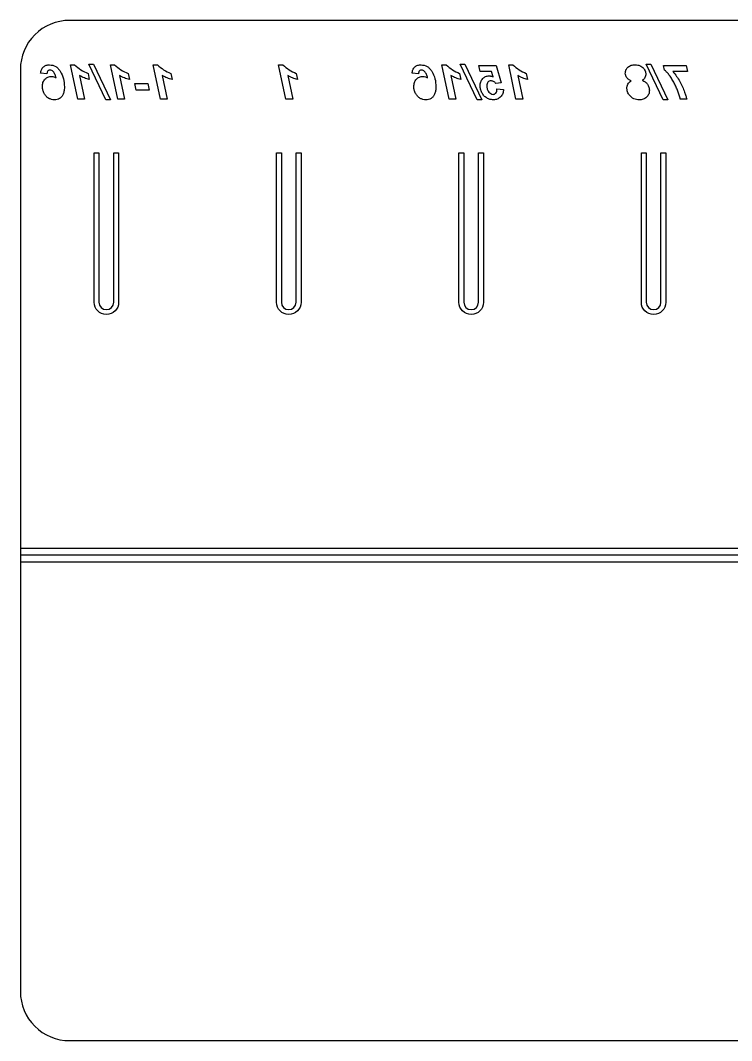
# Model space of a CAD drawing. Header units: inches. Extents: x -27.2 to 0.5, y -10.4 to 0.
# Drawn here: x -27.25 to -20.01, y -10.39 to 0 of the extents above; entities that cross this region are included whole.
import ezdxf

# ---------------------------------------------------------------- set-up
doc = ezdxf.new("R2010")
doc.units = ezdxf.units.IN
doc.layers.get('0').update_dxf_attribs({"linetype": 'CONTINUOUS'})

msp = doc.modelspace()

# ---------------------------------------------------------------- linework, layer by layer
for p, q in [((-26.667, -0.803), (-26.74, -0.451)), ((-26.74, -0.451), (-26.698, -0.451)), ((-26.259, -0.803), (-26.333, -0.451)), ((-26.333, -0.451), (-26.291, -0.451)), ((-25.824, -0.803), (-25.898, -0.451)), ((-25.898, -0.451), (-25.856, -0.451)), ((-24.547, -0.803), (-24.621, -0.451)), ((-24.621, -0.451), (-24.579, -0.451)), ((-22.885, -0.803), (-22.959, -0.451)), ((-22.959, -0.451), (-22.917, -0.451)), ((-22.571, -0.52), (-22.584, -0.458)), ((-22.584, -0.458), (-22.408, -0.458)), ((-22.408, -0.458), (-22.355, -0.637)), ((-22.205, -0.803), (-22.279, -0.451)), ((-22.279, -0.451), (-22.237, -0.451)), ((-20.692, -0.507), (-20.702, -0.458)), ((-20.702, -0.458), (-20.471, -0.458)), ((-20.471, -0.458), (-20.458, -0.521)), ((-26.98, -0.544), (-27.044, -0.539)), ((-26.648, -0.561), (-26.598, -0.803)), ((-26.561, -0.541), (-26.549, -0.602)), ((-26.241, -0.561), (-26.19, -0.803)), ((-26.154, -0.541), (-26.141, -0.602)), ((-25.806, -0.561), (-25.755, -0.803)), ((-25.719, -0.541), (-25.706, -0.602)), ((-24.529, -0.561), (-24.478, -0.803)), ((-24.442, -0.541), (-24.429, -0.602)), ((-23.198, -0.544), (-23.263, -0.539)), ((-22.867, -0.561), (-22.816, -0.803)), ((-22.78, -0.541), (-22.767, -0.602)), ((-22.455, -0.52), (-22.571, -0.52)), ((-22.439, -0.574), (-22.455, -0.52)), ((-22.187, -0.561), (-22.136, -0.803)), ((-22.1, -0.541), (-22.087, -0.602)), ((-21.092, -0.538), (-21.092, -0.538)), ((-20.458, -0.521), (-20.608, -0.521)), ((-26.802, -0.676), (-26.802, -0.679)), ((-23.021, -0.676), (-23.021, -0.679)), ((-22.355, -0.637), (-22.411, -0.641)), ((-22.399, -0.697), (-22.332, -0.703)), ((-26.598, -0.803), (-26.667, -0.803)), ((-26.19, -0.803), (-26.259, -0.803)), ((-25.755, -0.803), (-25.824, -0.803)), ((-24.478, -0.803), (-24.547, -0.803)), ((-22.816, -0.803), (-22.885, -0.803)), ((-22.136, -0.803), (-22.205, -0.803)), ((-20.467, -0.803), (-20.533, -0.803)), ((-27.25, -5.374), (0.5, -5.374)), ((0.5, -5.445), (-27.25, -5.445)), ((0.5, -5.517), (-27.25, -5.517))]:
    msp.add_line(p, q)
for points in [[(0, -10.391, 0.414214), (0.5, -9.891), (0.5, -0.5, 0.414214), (0, 0), (-26.75, 0, 0.414214), (-27.25, -0.5), (-27.25, -9.891, 0.414214), (-26.75, -10.391)], [(-26.45, -2.871, 1), (-26.3, -2.871), (-26.3, -1.35), (-26.25, -1.35), (-26.25, -2.871, -1), (-26.5, -2.871), (-26.5, -1.35), (-26.45, -1.35)], [(-24.593, -2.871, 1), (-24.443, -2.871), (-24.443, -1.35), (-24.393, -1.35), (-24.393, -2.871, -1), (-24.643, -2.871), (-24.643, -1.35), (-24.593, -1.35)], [(-22.736, -2.871, 1), (-22.586, -2.871), (-22.586, -1.35), (-22.536, -1.35), (-22.536, -2.871, -1), (-22.786, -2.871), (-22.786, -1.35), (-22.736, -1.35)], [(-20.879, -2.871, 1), (-20.729, -2.871), (-20.729, -1.35), (-20.679, -1.35), (-20.679, -2.871, -1), (-20.929, -2.871), (-20.929, -1.35), (-20.879, -1.35)]]:
    msp.add_lwpolyline(points, format="xyb", close=True)
for points in [[(-26.381, -0.809), (-26.555, -0.447), (-26.507, -0.447), (-26.333, -0.809)], [(-22.6, -0.809), (-22.773, -0.447), (-22.725, -0.447), (-22.552, -0.809)], [(-20.706, -0.809), (-20.879, -0.447), (-20.831, -0.447), (-20.658, -0.809)], [(-25.939, -0.71), (-26.072, -0.71), (-26.086, -0.644), (-25.953, -0.644)]]:
    msp.add_lwpolyline(points, close=True)
for points, knots in [([(-27.044, -0.539), (-27.042, -0.526), (-27.04, -0.514), (-27.031, -0.492), (-27.024, -0.484), (-27.016, -0.473)], [0, 0, 0, 0, 0.0939793, 0.0939793, 0.1892859, 0.1892859, 0.1892859, 0.1892859]), ([(-27.016, -0.473), (-27.005, -0.466), (-26.997, -0.46), (-26.976, -0.453), (-26.965, -0.452), (-26.953, -0.452)], [0, 0, 0, 0, 0.0947598, 0.0947598, 0.1889267, 0.1889267, 0.1889267, 0.1889267]), ([(-26.97, -0.515), (-26.973, -0.52), (-26.975, -0.523), (-26.979, -0.533), (-26.979, -0.539), (-26.98, -0.544)], [0, 0, 0, 0, 0.04590354, 0.04590354, 0.09020676, 0.09020676, 0.09020676, 0.09020676]), ([(-26.948, -0.506), (-26.952, -0.507), (-26.956, -0.507), (-26.963, -0.51), (-26.966, -0.512), (-26.97, -0.515)], [0, 0, 0, 0, 0.03080187, 0.03080187, 0.06173294, 0.06173294, 0.06173294, 0.06173294]), ([(-26.953, -0.452), (-26.93, -0.455), (-26.909, -0.458), (-26.882, -0.474), (-26.874, -0.481), (-26.859, -0.497), (-26.851, -0.507), (-26.844, -0.517)], [0, 0, 0, 0, 0.1753392, 0.1753392, 0.2633778, 0.2633778, 0.3655673, 0.3655673, 0.3655673, 0.3655673]), ([(-26.917, -0.52), (-26.922, -0.516), (-26.926, -0.512), (-26.936, -0.508), (-26.942, -0.507), (-26.948, -0.506)], [0, 0, 0, 0, 0.04527615, 0.04527615, 0.09063097, 0.09063097, 0.09063097, 0.09063097]), ([(-26.844, -0.517), (-26.83, -0.544), (-26.818, -0.567), (-26.805, -0.62), (-26.803, -0.648), (-26.802, -0.676)], [0, 0, 0, 0, 0.2305178, 0.2305178, 0.4599681, 0.4599681, 0.4599681, 0.4599681]), ([(-26.698, -0.451), (-26.676, -0.471), (-26.658, -0.488), (-26.612, -0.518), (-26.587, -0.529), (-26.561, -0.541)], [0, 0, 0, 0, 0.2331456, 0.2331456, 0.4637315, 0.4637315, 0.4637315, 0.4637315]), ([(-26.291, -0.451), (-26.268, -0.471), (-26.25, -0.488), (-26.204, -0.518), (-26.179, -0.529), (-26.154, -0.541)], [0, 0, 0, 0, 0.2331455, 0.2331455, 0.4637315, 0.4637315, 0.4637315, 0.4637315]), ([(-25.856, -0.451), (-25.833, -0.471), (-25.815, -0.488), (-25.769, -0.518), (-25.744, -0.529), (-25.719, -0.541)], [0, 0, 0, 0, 0.2331455, 0.2331455, 0.4637314, 0.4637314, 0.4637314, 0.4637314]), ([(-24.579, -0.451), (-24.556, -0.471), (-24.538, -0.488), (-24.492, -0.518), (-24.467, -0.529), (-24.442, -0.541)], [0, 0, 0, 0, 0.2331455, 0.2331455, 0.4637314, 0.4637314, 0.4637314, 0.4637314]), ([(-23.263, -0.539), (-23.261, -0.526), (-23.259, -0.514), (-23.25, -0.492), (-23.243, -0.484), (-23.234, -0.473)], [0, 0, 0, 0, 0.0939794, 0.0939794, 0.1892861, 0.1892861, 0.1892861, 0.1892861]), ([(-23.234, -0.473), (-23.224, -0.466), (-23.216, -0.46), (-23.195, -0.453), (-23.183, -0.452), (-23.172, -0.452)], [0, 0, 0, 0, 0.0947598, 0.0947598, 0.1889267, 0.1889267, 0.1889267, 0.1889267]), ([(-23.188, -0.515), (-23.192, -0.52), (-23.194, -0.523), (-23.197, -0.533), (-23.198, -0.539), (-23.198, -0.544)], [0, 0, 0, 0, 0.04590354, 0.04590354, 0.09020676, 0.09020676, 0.09020676, 0.09020676]), ([(-23.167, -0.506), (-23.171, -0.507), (-23.175, -0.507), (-23.182, -0.51), (-23.185, -0.512), (-23.188, -0.515)], [0, 0, 0, 0, 0.03080174, 0.03080174, 0.06173266, 0.06173266, 0.06173266, 0.06173266]), ([(-23.172, -0.452), (-23.149, -0.455), (-23.128, -0.458), (-23.101, -0.474), (-23.093, -0.481), (-23.077, -0.497), (-23.07, -0.507), (-23.062, -0.517)], [0, 0, 0, 0, 0.1753393, 0.1753393, 0.263378, 0.263378, 0.3655675, 0.3655675, 0.3655675, 0.3655675]), ([(-23.136, -0.52), (-23.14, -0.516), (-23.145, -0.512), (-23.155, -0.508), (-23.161, -0.507), (-23.167, -0.506)], [0, 0, 0, 0, 0.04527627, 0.04527627, 0.0906312, 0.0906312, 0.0906312, 0.0906312]), ([(-23.062, -0.517), (-23.048, -0.544), (-23.037, -0.567), (-23.023, -0.62), (-23.022, -0.648), (-23.021, -0.676)], [0, 0, 0, 0, 0.2305178, 0.2305178, 0.4599681, 0.4599681, 0.4599681, 0.4599681]), ([(-22.917, -0.451), (-22.894, -0.471), (-22.876, -0.488), (-22.83, -0.518), (-22.805, -0.529), (-22.78, -0.541)], [0, 0, 0, 0, 0.2331454, 0.2331454, 0.4637313, 0.4637313, 0.4637313, 0.4637313]), ([(-22.237, -0.451), (-22.215, -0.471), (-22.197, -0.488), (-22.15, -0.518), (-22.125, -0.529), (-22.1, -0.541)], [0, 0, 0, 0, 0.2331455, 0.2331455, 0.4637314, 0.4637314, 0.4637314, 0.4637314]), ([(-21.092, -0.538), (-21.091, -0.526), (-21.09, -0.514), (-21.081, -0.494), (-21.074, -0.485), (-21.066, -0.476)], [0, 0, 0, 0, 0.0895103, 0.0895103, 0.1790423, 0.1790423, 0.1790423, 0.1790423]), ([(-21.066, -0.476), (-21.054, -0.468), (-21.044, -0.461), (-21.02, -0.453), (-21.006, -0.452), (-20.993, -0.452)], [0, 0, 0, 0, 0.1120344, 0.1120344, 0.2230171, 0.2230171, 0.2230171, 0.2230171]), ([(-20.993, -0.452), (-20.983, -0.452), (-20.973, -0.453), (-20.953, -0.457), (-20.944, -0.461), (-20.935, -0.465)], [0, 0, 0, 0, 0.0771823, 0.0771823, 0.1544878, 0.1544878, 0.1544878, 0.1544878]), ([(-20.935, -0.465), (-20.927, -0.47), (-20.919, -0.474), (-20.906, -0.486), (-20.901, -0.494), (-20.896, -0.502)], [0, 0, 0, 0, 0.0690327, 0.0690327, 0.1381318, 0.1381318, 0.1381318, 0.1381318]), ([(-20.896, -0.502), (-20.893, -0.509), (-20.889, -0.516), (-20.885, -0.528), (-20.885, -0.533), (-20.884, -0.538)], [0, 0, 0, 0, 0.0613317, 0.0613317, 0.1011847, 0.1011847, 0.1011847, 0.1011847]), ([(-20.643, -0.56), (-20.65, -0.55), (-20.658, -0.541), (-20.674, -0.523), (-20.681, -0.516), (-20.692, -0.507)], [0, 0, 0, 0, 0.0918462, 0.0918462, 0.1855978, 0.1855978, 0.1855978, 0.1855978]), ([(-27.026, -0.673), (-27.026, -0.659), (-27.025, -0.645), (-27.016, -0.62), (-27.009, -0.609), (-27, -0.597)], [0, 0, 0, 0, 0.1059718, 0.1059718, 0.2126707, 0.2126707, 0.2126707, 0.2126707]), ([(-27, -0.597), (-26.99, -0.589), (-26.981, -0.581), (-26.958, -0.572), (-26.946, -0.571), (-26.933, -0.57)], [0, 0, 0, 0, 0.0995713, 0.0995713, 0.1990844, 0.1990844, 0.1990844, 0.1990844]), ([(-26.933, -0.57), (-26.925, -0.57), (-26.916, -0.571), (-26.901, -0.576), (-26.893, -0.58), (-26.886, -0.584)], [0, 0, 0, 0, 0.0661532, 0.0661532, 0.1322657, 0.1322657, 0.1322657, 0.1322657]), ([(-26.886, -0.584), (-26.889, -0.573), (-26.893, -0.561), (-26.903, -0.539), (-26.909, -0.531), (-26.917, -0.52)], [0, 0, 0, 0, 0.0920175, 0.0920175, 0.1864568, 0.1864568, 0.1864568, 0.1864568]), ([(-26.599, -0.586), (-26.607, -0.582), (-26.616, -0.579), (-26.632, -0.57), (-26.64, -0.566), (-26.648, -0.561)], [0, 0, 0, 0, 0.0709604, 0.0709604, 0.142169, 0.142169, 0.142169, 0.142169]), ([(-26.549, -0.602), (-26.558, -0.6), (-26.566, -0.598), (-26.582, -0.592), (-26.591, -0.589), (-26.599, -0.586)], [0, 0, 0, 0, 0.0737785, 0.0737785, 0.1469092, 0.1469092, 0.1469092, 0.1469092]), ([(-26.191, -0.586), (-26.199, -0.582), (-26.208, -0.579), (-26.225, -0.57), (-26.232, -0.566), (-26.241, -0.561)], [0, 0, 0, 0, 0.0709603, 0.0709603, 0.1421688, 0.1421688, 0.1421688, 0.1421688]), ([(-26.141, -0.602), (-26.15, -0.6), (-26.158, -0.598), (-26.175, -0.592), (-26.183, -0.589), (-26.191, -0.586)], [0, 0, 0, 0, 0.0737786, 0.0737786, 0.1469095, 0.1469095, 0.1469095, 0.1469095]), ([(-25.756, -0.586), (-25.765, -0.582), (-25.773, -0.579), (-25.79, -0.57), (-25.797, -0.566), (-25.806, -0.561)], [0, 0, 0, 0, 0.0709603, 0.0709603, 0.1421688, 0.1421688, 0.1421688, 0.1421688]), ([(-25.706, -0.602), (-25.715, -0.6), (-25.723, -0.598), (-25.74, -0.592), (-25.748, -0.589), (-25.756, -0.586)], [0, 0, 0, 0, 0.0737786, 0.0737786, 0.1469095, 0.1469095, 0.1469095, 0.1469095]), ([(-24.479, -0.586), (-24.488, -0.582), (-24.496, -0.579), (-24.513, -0.57), (-24.52, -0.566), (-24.529, -0.561)], [0, 0, 0, 0, 0.0709603, 0.0709603, 0.1421688, 0.1421688, 0.1421688, 0.1421688]), ([(-24.429, -0.602), (-24.439, -0.6), (-24.446, -0.598), (-24.463, -0.592), (-24.471, -0.589), (-24.479, -0.586)], [0, 0, 0, 0, 0.0737787, 0.0737787, 0.1469096, 0.1469096, 0.1469096, 0.1469096]), ([(-23.245, -0.673), (-23.244, -0.659), (-23.243, -0.645), (-23.235, -0.62), (-23.228, -0.609), (-23.219, -0.597)], [0, 0, 0, 0, 0.1059717, 0.1059717, 0.2126705, 0.2126705, 0.2126705, 0.2126705]), ([(-23.219, -0.597), (-23.209, -0.589), (-23.199, -0.581), (-23.177, -0.572), (-23.164, -0.571), (-23.152, -0.57)], [0, 0, 0, 0, 0.0995717, 0.0995717, 0.1990852, 0.1990852, 0.1990852, 0.1990852]), ([(-23.152, -0.57), (-23.143, -0.57), (-23.135, -0.571), (-23.119, -0.576), (-23.112, -0.58), (-23.105, -0.584)], [0, 0, 0, 0, 0.0661532, 0.0661532, 0.1322657, 0.1322657, 0.1322657, 0.1322657]), ([(-23.105, -0.584), (-23.108, -0.573), (-23.111, -0.561), (-23.121, -0.539), (-23.128, -0.531), (-23.136, -0.52)], [0, 0, 0, 0, 0.0920175, 0.0920175, 0.1864568, 0.1864568, 0.1864568, 0.1864568]), ([(-22.817, -0.586), (-22.826, -0.582), (-22.834, -0.579), (-22.851, -0.57), (-22.858, -0.566), (-22.867, -0.561)], [0, 0, 0, 0, 0.0709602, 0.0709602, 0.1421688, 0.1421688, 0.1421688, 0.1421688]), ([(-22.767, -0.602), (-22.777, -0.6), (-22.784, -0.598), (-22.801, -0.592), (-22.809, -0.589), (-22.817, -0.586)], [0, 0, 0, 0, 0.0737787, 0.0737787, 0.1469096, 0.1469096, 0.1469096, 0.1469096]), ([(-22.57, -0.665), (-22.569, -0.651), (-22.569, -0.638), (-22.56, -0.614), (-22.553, -0.604), (-22.544, -0.592)], [0, 0, 0, 0, 0.1019279, 0.1019279, 0.2043968, 0.2043968, 0.2043968, 0.2043968]), ([(-22.544, -0.592), (-22.535, -0.584), (-22.525, -0.576), (-22.503, -0.567), (-22.491, -0.566), (-22.479, -0.565)], [0, 0, 0, 0, 0.0983867, 0.0983867, 0.1966949, 0.1966949, 0.1966949, 0.1966949]), ([(-22.461, -0.616), (-22.467, -0.616), (-22.472, -0.617), (-22.482, -0.621), (-22.486, -0.624), (-22.491, -0.628)], [0, 0, 0, 0, 0.04329885, 0.04329885, 0.0866734, 0.0866734, 0.0866734, 0.0866734]), ([(-22.479, -0.565), (-22.475, -0.565), (-22.472, -0.565), (-22.465, -0.566), (-22.462, -0.567), (-22.459, -0.568)], [0, 0, 0, 0, 0.02606735, 0.02606735, 0.05212605, 0.05212605, 0.05212605, 0.05212605]), ([(-22.435, -0.622), (-22.439, -0.62), (-22.443, -0.619), (-22.452, -0.616), (-22.456, -0.616), (-22.461, -0.616)], [0, 0, 0, 0, 0.03449155, 0.03449155, 0.06899573, 0.06899573, 0.06899573, 0.06899573]), ([(-22.459, -0.568), (-22.455, -0.569), (-22.452, -0.569), (-22.445, -0.572), (-22.442, -0.573), (-22.439, -0.574)], [0, 0, 0, 0, 0.02781037, 0.02781037, 0.05560373, 0.05560373, 0.05560373, 0.05560373]), ([(-22.411, -0.641), (-22.415, -0.637), (-22.418, -0.634), (-22.426, -0.627), (-22.43, -0.625), (-22.435, -0.622)], [0, 0, 0, 0, 0.03924754, 0.03924754, 0.07871049, 0.07871049, 0.07871049, 0.07871049]), ([(-22.138, -0.586), (-22.146, -0.582), (-22.155, -0.579), (-22.171, -0.57), (-22.179, -0.566), (-22.187, -0.561)], [0, 0, 0, 0, 0.0709603, 0.0709603, 0.1421688, 0.1421688, 0.1421688, 0.1421688]), ([(-22.087, -0.602), (-22.097, -0.6), (-22.104, -0.598), (-22.121, -0.592), (-22.129, -0.589), (-22.138, -0.586)], [0, 0, 0, 0, 0.0737786, 0.0737786, 0.1469095, 0.1469095, 0.1469095, 0.1469095]), ([(-21.088, -0.563), (-21.088, -0.563), (-21.088, -0.562), (-21.091, -0.554), (-21.092, -0.546), (-21.092, -0.538)], [0.06035086, 0.06035086, 0.06035086, 0.06035086, 0.0651631, 0.0651631, 0.12804384, 0.12804384, 0.12804384, 0.12804384]), ([(-21.033, -0.616), (-21.041, -0.612), (-21.05, -0.608), (-21.065, -0.597), (-21.07, -0.591), (-21.077, -0.583)], [0, 0, 0, 0, 0.0710065, 0.0710065, 0.1426814, 0.1426814, 0.1426814, 0.1426814]), ([(-21.065, -0.648), (-21.06, -0.641), (-21.056, -0.635), (-21.046, -0.624), (-21.039, -0.62), (-21.033, -0.616)], [0, 0, 0, 0, 0.0623923, 0.0623923, 0.1245972, 0.1245972, 0.1245972, 0.1245972]), ([(-20.892, -0.582), (-20.896, -0.588), (-20.9, -0.593), (-20.909, -0.603), (-20.915, -0.607), (-20.92, -0.61)], [0, 0, 0, 0, 0.0545088, 0.0545088, 0.1087872, 0.1087872, 0.1087872, 0.1087872]), ([(-20.92, -0.61), (-20.91, -0.615), (-20.899, -0.619), (-20.881, -0.632), (-20.874, -0.641), (-20.867, -0.65)], [0, 0, 0, 0, 0.0863974, 0.0863974, 0.1728222, 0.1728222, 0.1728222, 0.1728222]), ([(-20.885, -0.563), (-20.885, -0.564), (-20.885, -0.565), (-20.887, -0.571), (-20.89, -0.577), (-20.892, -0.582)], [0.04200837, 0.04200837, 0.04200837, 0.04200837, 0.04723529, 0.04723529, 0.09448665, 0.09448665, 0.09448665, 0.09448665]), ([(-20.594, -0.639), (-20.601, -0.625), (-20.609, -0.612), (-20.625, -0.585), (-20.634, -0.573), (-20.643, -0.56)], [0, 0, 0, 0, 0.1187039, 0.1187039, 0.2375877, 0.2375877, 0.2375877, 0.2375877]), ([(-20.608, -0.521), (-20.594, -0.537), (-20.581, -0.553), (-20.558, -0.587), (-20.547, -0.604), (-20.537, -0.622)], [0, 0, 0, 0, 0.1571548, 0.1571548, 0.314377, 0.314377, 0.314377, 0.314377]), ([(-20.537, -0.622), (-20.527, -0.64), (-20.518, -0.657), (-20.502, -0.694), (-20.495, -0.712), (-20.488, -0.731)], [0, 0, 0, 0, 0.1519208, 0.1519208, 0.3038432, 0.3038432, 0.3038432, 0.3038432]), ([(-27.008, -0.745), (-27.013, -0.733), (-27.019, -0.722), (-27.022, -0.708), (-27.023, -0.706), (-27.023, -0.704)], [0, 0, 0, 0, 0.0958982, 0.0958982, 0.1109738, 0.1109738, 0.1109738, 0.1109738]), ([(-26.803, -0.704), (-26.804, -0.708), (-26.804, -0.711), (-26.807, -0.728), (-26.81, -0.738), (-26.815, -0.752)], [0.0710024, 0.0710024, 0.0710024, 0.0710024, 0.0983926, 0.0983926, 0.1986822, 0.1986822, 0.1986822, 0.1986822]), ([(-23.227, -0.745), (-23.232, -0.733), (-23.237, -0.722), (-23.241, -0.708), (-23.241, -0.706), (-23.242, -0.704)], [0, 0, 0, 0, 0.0958982, 0.0958982, 0.1109738, 0.1109738, 0.1109738, 0.1109738]), ([(-23.022, -0.704), (-23.022, -0.708), (-23.023, -0.711), (-23.025, -0.728), (-23.029, -0.738), (-23.033, -0.752)], [0.0710024, 0.0710024, 0.0710024, 0.0710024, 0.0983926, 0.0983926, 0.1986822, 0.1986822, 0.1986822, 0.1986822]), ([(-22.552, -0.736), (-22.557, -0.725), (-22.562, -0.713), (-22.569, -0.69), (-22.569, -0.678), (-22.57, -0.665)], [0, 0, 0, 0, 0.0953838, 0.0953838, 0.1908686, 0.1908686, 0.1908686, 0.1908686]), ([(-22.491, -0.628), (-22.495, -0.635), (-22.498, -0.639), (-22.502, -0.652), (-22.502, -0.658), (-22.502, -0.665)], [0, 0, 0, 0, 0.0568105, 0.0568105, 0.1126497, 0.1126497, 0.1126497, 0.1126497]), ([(-22.502, -0.665), (-22.502, -0.677), (-22.501, -0.688), (-22.495, -0.71), (-22.489, -0.719), (-22.482, -0.73)], [0, 0, 0, 0, 0.0890219, 0.0890219, 0.1789864, 0.1789864, 0.1789864, 0.1789864]), ([(-22.41, -0.741), (-22.406, -0.734), (-22.403, -0.73), (-22.399, -0.717), (-22.399, -0.711), (-22.399, -0.704)], [0, 0, 0, 0, 0.056385, 0.056385, 0.1116739, 0.1116739, 0.1116739, 0.1116739]), ([(-22.399, -0.704), (-22.399, -0.703), (-22.399, -0.702), (-22.399, -0.699), (-22.399, -0.698), (-22.399, -0.697)], [0, 0, 0, 0, 0.01041829, 0.01041829, 0.0204184, 0.0204184, 0.0204184, 0.0204184]), ([(-22.332, -0.703), (-22.333, -0.717), (-22.334, -0.732), (-22.344, -0.757), (-22.352, -0.768), (-22.362, -0.78)], [0, 0, 0, 0, 0.1098178, 0.1098178, 0.220112, 0.220112, 0.220112, 0.220112]), ([(-21.075, -0.679), (-21.075, -0.675), (-21.074, -0.672), (-21.071, -0.661), (-21.068, -0.655), (-21.065, -0.648)], [0.02873948, 0.02873948, 0.02873948, 0.02873948, 0.05709613, 0.05709613, 0.11429028, 0.11429028, 0.11429028, 0.11429028]), ([(-21.05, -0.762), (-21.058, -0.752), (-21.065, -0.741), (-21.072, -0.721), (-21.073, -0.713), (-21.074, -0.704)], [0, 0, 0, 0, 0.1002363, 0.1002363, 0.165605, 0.165605, 0.165605, 0.165605]), ([(-20.847, -0.712), (-20.848, -0.725), (-20.849, -0.739), (-20.859, -0.762), (-20.867, -0.772), (-20.875, -0.782)], [0, 0, 0, 0, 0.1002065, 0.1002065, 0.2004915, 0.2004915, 0.2004915, 0.2004915]), ([(-20.852, -0.679), (-20.852, -0.679), (-20.852, -0.679), (-20.85, -0.687), (-20.849, -0.696), (-20.848, -0.704)], [0.08662848, 0.08662848, 0.08662848, 0.08662848, 0.08735945, 0.08735945, 0.15339084, 0.15339084, 0.15339084, 0.15339084]), ([(-20.557, -0.722), (-20.563, -0.707), (-20.568, -0.694), (-20.58, -0.666), (-20.587, -0.653), (-20.594, -0.639)], [0, 0, 0, 0, 0.1230379, 0.1230379, 0.2457182, 0.2457182, 0.2457182, 0.2457182]), ([(-20.533, -0.803), (-20.536, -0.787), (-20.539, -0.776), (-20.547, -0.749), (-20.552, -0.735), (-20.557, -0.722)], [0, 0, 0, 0, 0.1232178, 0.1232178, 0.2406469, 0.2406469, 0.2406469, 0.2406469]), ([(-26.962, -0.794), (-26.972, -0.787), (-26.981, -0.781), (-26.996, -0.764), (-27.002, -0.754), (-27.008, -0.745)], [0, 0, 0, 0, 0.0942064, 0.0942064, 0.187959, 0.187959, 0.187959, 0.187959]), ([(-26.904, -0.809), (-26.914, -0.809), (-26.924, -0.808), (-26.944, -0.803), (-26.953, -0.798), (-26.962, -0.794)], [0, 0, 0, 0, 0.0789661, 0.0789661, 0.1579215, 0.1579215, 0.1579215, 0.1579215]), ([(-26.851, -0.795), (-26.86, -0.799), (-26.868, -0.803), (-26.885, -0.808), (-26.895, -0.809), (-26.904, -0.809)], [0, 0, 0, 0, 0.0733172, 0.0733172, 0.146603, 0.146603, 0.146603, 0.146603]), ([(-26.815, -0.752), (-26.819, -0.76), (-26.824, -0.769), (-26.836, -0.783), (-26.843, -0.789), (-26.851, -0.795)], [0, 0, 0, 0, 0.0732098, 0.0732098, 0.1465432, 0.1465432, 0.1465432, 0.1465432]), ([(-23.181, -0.794), (-23.191, -0.787), (-23.199, -0.781), (-23.215, -0.764), (-23.221, -0.754), (-23.227, -0.745)], [0, 0, 0, 0, 0.0942064, 0.0942064, 0.187959, 0.187959, 0.187959, 0.187959]), ([(-23.123, -0.809), (-23.133, -0.809), (-23.143, -0.808), (-23.162, -0.803), (-23.171, -0.798), (-23.181, -0.794)], [0, 0, 0, 0, 0.078966, 0.078966, 0.1579214, 0.1579214, 0.1579214, 0.1579214]), ([(-23.07, -0.795), (-23.078, -0.799), (-23.086, -0.803), (-23.104, -0.808), (-23.113, -0.809), (-23.123, -0.809)], [0, 0, 0, 0, 0.0733173, 0.0733173, 0.1466031, 0.1466031, 0.1466031, 0.1466031]), ([(-23.033, -0.752), (-23.038, -0.76), (-23.042, -0.769), (-23.054, -0.783), (-23.062, -0.789), (-23.07, -0.795)], [0, 0, 0, 0, 0.0732099, 0.0732099, 0.1465434, 0.1465434, 0.1465434, 0.1465434]), ([(-22.502, -0.79), (-22.513, -0.783), (-22.523, -0.776), (-22.539, -0.758), (-22.546, -0.747), (-22.552, -0.736)], [0, 0, 0, 0, 0.0982779, 0.0982779, 0.1965089, 0.1965089, 0.1965089, 0.1965089]), ([(-22.435, -0.809), (-22.447, -0.808), (-22.459, -0.807), (-22.481, -0.801), (-22.492, -0.796), (-22.502, -0.79)], [0, 0, 0, 0, 0.092818, 0.092818, 0.1855959, 0.1855959, 0.1855959, 0.1855959]), ([(-22.482, -0.73), (-22.476, -0.736), (-22.47, -0.742), (-22.455, -0.75), (-22.447, -0.751), (-22.438, -0.753)], [0, 0, 0, 0, 0.0670735, 0.0670735, 0.1346373, 0.1346373, 0.1346373, 0.1346373]), ([(-22.438, -0.753), (-22.433, -0.752), (-22.427, -0.752), (-22.418, -0.748), (-22.414, -0.744), (-22.41, -0.741)], [0, 0, 0, 0, 0.04140189, 0.04140189, 0.082828, 0.082828, 0.082828, 0.082828]), ([(-22.362, -0.78), (-22.373, -0.789), (-22.383, -0.797), (-22.408, -0.807), (-22.421, -0.808), (-22.435, -0.809)], [0, 0, 0, 0, 0.1095925, 0.1095925, 0.2190556, 0.2190556, 0.2190556, 0.2190556]), ([(-20.95, -0.809), (-20.969, -0.808), (-20.989, -0.806), (-21.023, -0.79), (-21.036, -0.777), (-21.05, -0.762)], [0, 0, 0, 0, 0.1499665, 0.1499665, 0.300049, 0.300049, 0.300049, 0.300049]), ([(-20.875, -0.782), (-20.887, -0.791), (-20.897, -0.799), (-20.922, -0.808), (-20.936, -0.808), (-20.95, -0.809)], [0, 0, 0, 0, 0.1128347, 0.1128347, 0.2252215, 0.2252215, 0.2252215, 0.2252215]), ([(-20.488, -0.731), (-20.484, -0.743), (-20.48, -0.755), (-20.473, -0.779), (-20.47, -0.789), (-20.467, -0.803)], [0, 0, 0, 0, 0.0953186, 0.0953186, 0.1938099, 0.1938099, 0.1938099, 0.1938099])]:
    msp.add_open_spline(points, degree=3, knots=knots)
for points in [[(-21.077, -0.583), (-21.082, -0.577), (-21.086, -0.57), (-21.088, -0.563)], [(-20.883, -0.547), (-20.884, -0.553), (-20.884, -0.558), (-20.885, -0.563)], [(-20.884, -0.538), (-20.884, -0.541), (-20.884, -0.544), (-20.883, -0.547)], [(-27.026, -0.679), (-27.026, -0.677), (-27.026, -0.675), (-27.026, -0.673)], [(-27.023, -0.704), (-27.025, -0.696), (-27.025, -0.688), (-27.026, -0.679)], [(-26.802, -0.679), (-26.802, -0.687), (-26.803, -0.696), (-26.803, -0.704)], [(-23.244, -0.679), (-23.245, -0.677), (-23.245, -0.675), (-23.245, -0.673)], [(-23.242, -0.704), (-23.243, -0.696), (-23.244, -0.688), (-23.244, -0.679)], [(-23.021, -0.679), (-23.021, -0.687), (-23.021, -0.696), (-23.022, -0.704)], [(-21.076, -0.69), (-21.076, -0.687), (-21.075, -0.683), (-21.075, -0.679)], [(-21.074, -0.704), (-21.075, -0.7), (-21.075, -0.695), (-21.076, -0.69)], [(-20.867, -0.65), (-20.861, -0.659), (-20.855, -0.669), (-20.852, -0.679)], [(-20.848, -0.704), (-20.848, -0.707), (-20.847, -0.71), (-20.847, -0.712)]]:
    msp.add_open_spline(points, degree=3)

doc.saveas('drawing.dxf')
